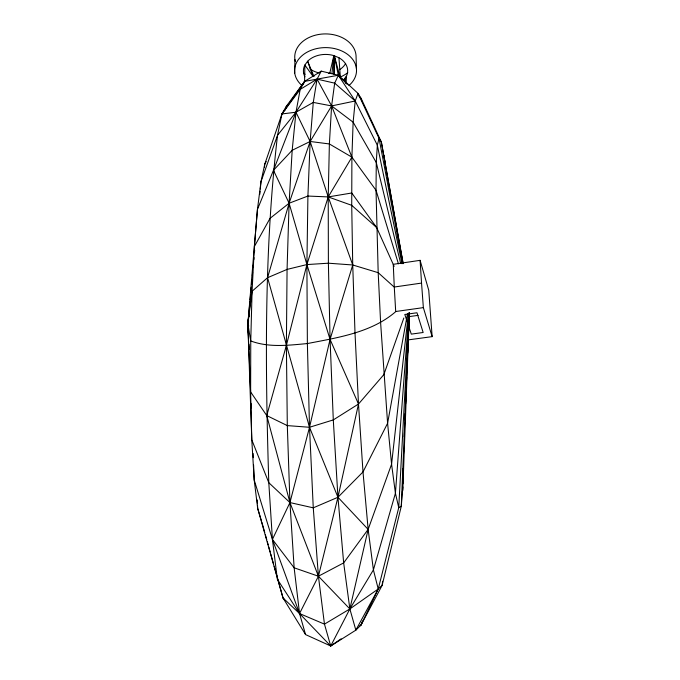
<?xml version="1.0" encoding="UTF-8"?>
<svg xmlns="http://www.w3.org/2000/svg" width="680" height="680" viewBox="0 0 680 680"><rect width="100%" height="100%" fill="white"/><g stroke="black" fill="none" stroke-linecap="round" stroke-linejoin="round"><path stroke-width="1.02" d="M294.729 73.117L294.916 59.491M303.272 84.269L304.598 81.388L304.861 65.034L307.632 61.234A22.125 16.388 -0.3 0 1 333.854 55.607L338.946 57.741A22.125 16.388 -0.3 0 1 345.975 77.053L346.171 83.198M340.144 77.325L334.33 55.803L334.058 74.213L333.854 55.607L329.766 73.185M402.849 486.923L401.276 506.269L382.143 585.378L361.012 625.048L355.852 630.156L330.718 646L305.55 634.576L283.024 597.975L257.686 508.419L254.201 479.987L251.787 439.824L247.86 324.105L257.448 209.397L260.984 181.654L264.767 164.169L281.953 113.943L286.458 106.097L304.598 81.388L321.24 71.136L338.359 75.251L357.986 93.364L361.267 98.694L381.344 141.993L402.993 262.607M402.9 483.837L403.147 468.401M408.995 314.916L409.122 312.791L398.752 507.629L378.233 588.99L355.852 630.156L349.86 608.948L343.663 562.895L337.951 497.267L333.293 419.917L330.063 339.388L328.389 263.202L328.219 196.919L329.375 143.956L331.611 105.918L334.679 83.155L338.359 75.251L334.33 55.803M409.36 312.8L402.806 490.017L402.279 492.065M403.563 453.772L403.699 450.594M404.26 436.815L404.43 432.574M404.949 419.857L405.212 413.491M405.603 403.954L405.943 395.471M406.291 386.997L406.683 377.451M406.98 370.03L407.456 358.368M407.677 353.073L408.195 340.349M408.323 337.17L408.926 322.328M409.02 320.212L409.317 312.791L401.276 506.269L398.752 507.629L395.42 493.255L391.578 464.185L387.6 423.257L380.63 322.932L378.19 272.68L376.023 190.272L376.278 162.529L377.324 145.171L379.058 138.406L357.986 93.364L355.215 100.989L353.124 122.196L351.9 157.156L351.721 205.326L352.733 264.979L355.002 332.877L358.496 404.03L363.001 471.937L368.144 529.397L373.405 569.883L378.233 588.99L361.012 625.048L359.278 626.246M340.578 77.52L338.359 75.251L304.598 81.388L300.195 89.377L295.97 112.217L273.471 170.297L257.448 209.397L254.388 246.508L252.076 291.261L250.758 340.969L250.631 391.952L251.787 439.824L268.796 482.698L272.425 539.402L277.338 579.258L299.54 613.547L330.718 646L341.105 638.817M408.315 326.578L408.561 322.337M408.85 313.795L395.42 493.255L373.405 569.883L349.86 608.948L330.718 646L324.462 624.138L318.418 576.223L313.267 507.833L309.502 427.278L307.377 343.561L306.901 264.571L307.912 196.053L310.139 141.482L313.276 102.416L317.058 79.135L321.24 71.136M382.594 581.273L382.143 585.378L378.233 588.99L349.86 608.948L318.418 576.223L289.944 502.571L266.755 415.574L250.631 391.952L247.86 324.105L249.9 301.945M250.096 299.829L250.588 294.559M250.775 292.442L251.269 287.173M251.557 284.002L251.949 279.786M252.331 275.561L252.628 272.399M253.113 267.121L253.308 265.013M253.793 259.734L253.988 257.626M254.473 252.348L254.668 250.24M259.82 194.319L260.108 191.148M260.304 189.04L260.984 181.654L277.534 135.294L281.953 113.943L304.598 81.388M333.464 59.764L333.854 55.607L331.908 73.703M345.389 83.045L345.975 77.053L343.357 80.257M248.54 336.812L247.86 324.105L249.195 311.474M249.534 308.32L249.866 305.159M264.435 167.322L264.767 164.169L266.195 161.543M408.382 313.752L391.578 464.185L368.144 529.397L349.86 608.948L324.462 624.138L299.54 613.547L283.024 597.975L277.61 578.561M248.531 333.591L247.86 324.105L248.514 318.852M248.778 316.752L249.16 313.599M248.565 331.5L247.86 324.105L252.076 291.261L267.58 277.695L287.07 269.407L306.901 264.571L328.389 263.202L352.733 264.979L378.19 272.68L394.289 287.164L395.7 311.67C371.594 332.613 337.756 337.62 307.377 343.561C288.532 345.287 268.923 347.777 250.758 340.969L247.86 324.105L248.489 319.906M248.956 316.761L249.262 314.661M248.531 329.35L247.86 324.105L248.625 319.949M407.515 313.659L387.6 423.257L363.001 471.937L337.951 497.267L313.267 507.833L289.944 502.571L268.796 482.698C265.217 366.936 264.019 250.503 277.534 135.294L295.97 112.217L317.058 79.135L334.679 83.155L355.215 100.989L377.324 145.171L401.999 263.695M248.608 328.262L247.86 324.105L248.591 321.011M339.388 76.797L338.359 75.251L355.215 100.989L331.611 105.918L313.276 102.416L295.97 112.217L281.953 113.943L300.195 89.377L317.058 79.135L331.611 105.918L351.9 157.156L328.219 196.919L306.901 264.571L286.39 345.38L266.755 415.574L287.308 425.603L309.502 427.278L333.293 419.917L358.496 404.03L383.843 374.612L403.835 318.01M248.404 326.137L247.86 324.105L248.523 322.091M285.056 110.1L286.458 106.097M361.012 625.048L362.474 621.095M254.388 246.508L270.036 218.339L289.102 203.235L307.912 196.053L328.219 196.919L351.764 193.001L376.644 227.553L394.137 266.373M343.68 79.993L345.975 77.053M393.457 264.291L420.096 260.338L428.749 290.284L432.14 336.642L408.74 339.813M394.485 286.994L421.541 283.084L420.096 260.338M395.828 311.491L423.359 307.624L432.14 336.642M408.748 316.668L418.098 315.367M305.55 634.576L299.54 613.547L294.142 567.808L289.944 502.571L287.308 425.603L286.39 345.38L287.07 269.407L289.102 203.235L292.179 150.288L295.97 112.217L310.139 141.482L328.219 196.919L351.721 205.326L376.644 227.553M359.762 97.308L361.267 98.694L361.692 100.751M342.057 79.033L347.225 84.328M359.048 96.424L361.267 98.694M283.024 597.975L284.452 599.548M247.86 324.105L248.744 326.009M314.007 76.568L307.632 61.234L312.927 76.253L304.861 65.034A22.125 16.388 -0.3 0 0 304.903 76.789M328.219 196.919L352.733 264.979L330.063 339.388L309.502 427.278L289.944 502.571L272.425 539.402L299.54 613.547L318.418 576.223L337.951 497.267L358.496 404.03L330.063 339.388L306.901 264.571L289.102 203.235L273.471 170.297L292.179 150.288L310.139 141.482L331.611 105.918L353.124 122.196L376.278 162.529L400.605 263.143M407.719 323.315L404.804 314.466L416.976 312.766L423.155 332.495L411.289 334.118L408.365 325.278M398.438 263.84L376.023 190.272L351.9 157.156L329.375 143.956L310.139 141.482L289.102 203.235L267.58 277.695L309.502 427.278L337.951 497.267L368.144 529.397L343.663 562.895L318.418 576.223L294.142 567.808L272.425 539.402L254.201 479.987L253.598 465.137M261.613 521.356L257.686 508.419L257.516 505.24M261.911 522.351L264.767 532.576M265.336 534.616L266.764 539.725M267.333 541.773L268.192 544.833M268.762 546.881L270.19 551.99M270.759 554.03L273.615 564.255M274.185 566.295L277.032 576.512M402.704 263.576L379.058 138.406L381.344 141.993L403.104 263.687M397.383 233.75L397.766 235.824M399.483 245.149L399.865 247.223M400.826 252.407L401.208 254.481M401.591 256.555L402.543 261.74M384.064 155.371L385.569 166.575M421.541 283.084L423.359 307.624M338.946 57.741L340.425 78.344M248.931 344.225L249.22 349.52M257.236 499.944L257.405 503.115M393.269 264.444L394.289 287.164M251.099 403.631L251.269 407.873M253.121 453.475L253.3 457.716M356.464 69.037L356.031 55.42A30.677 23.026 -0.3 0 0 321.47 34.111A30.677 23.026 -0.3 0 0 295.315 61.464M301.861 85.425A30.991 22.95 -0.3 0 1 304.368 53.856A30.991 22.95 -0.3 0 1 347.063 53.992A30.991 22.95 -0.3 0 1 348.891 85.578M347.786 72.633A30.677 23.026 -0.3 0 1 340.127 77.103M305.15 74.264A30.677 23.026 -0.3 0 1 303.501 73.109M345.644 63.453A21.904 16.439 -0.3 0 1 339.694 69.623M330.378 73.194A21.904 16.439 -0.3 0 1 328.534 73.457M319.218 72.972A21.904 16.439 -0.3 0 1 309.918 68.841"/></g></svg>
